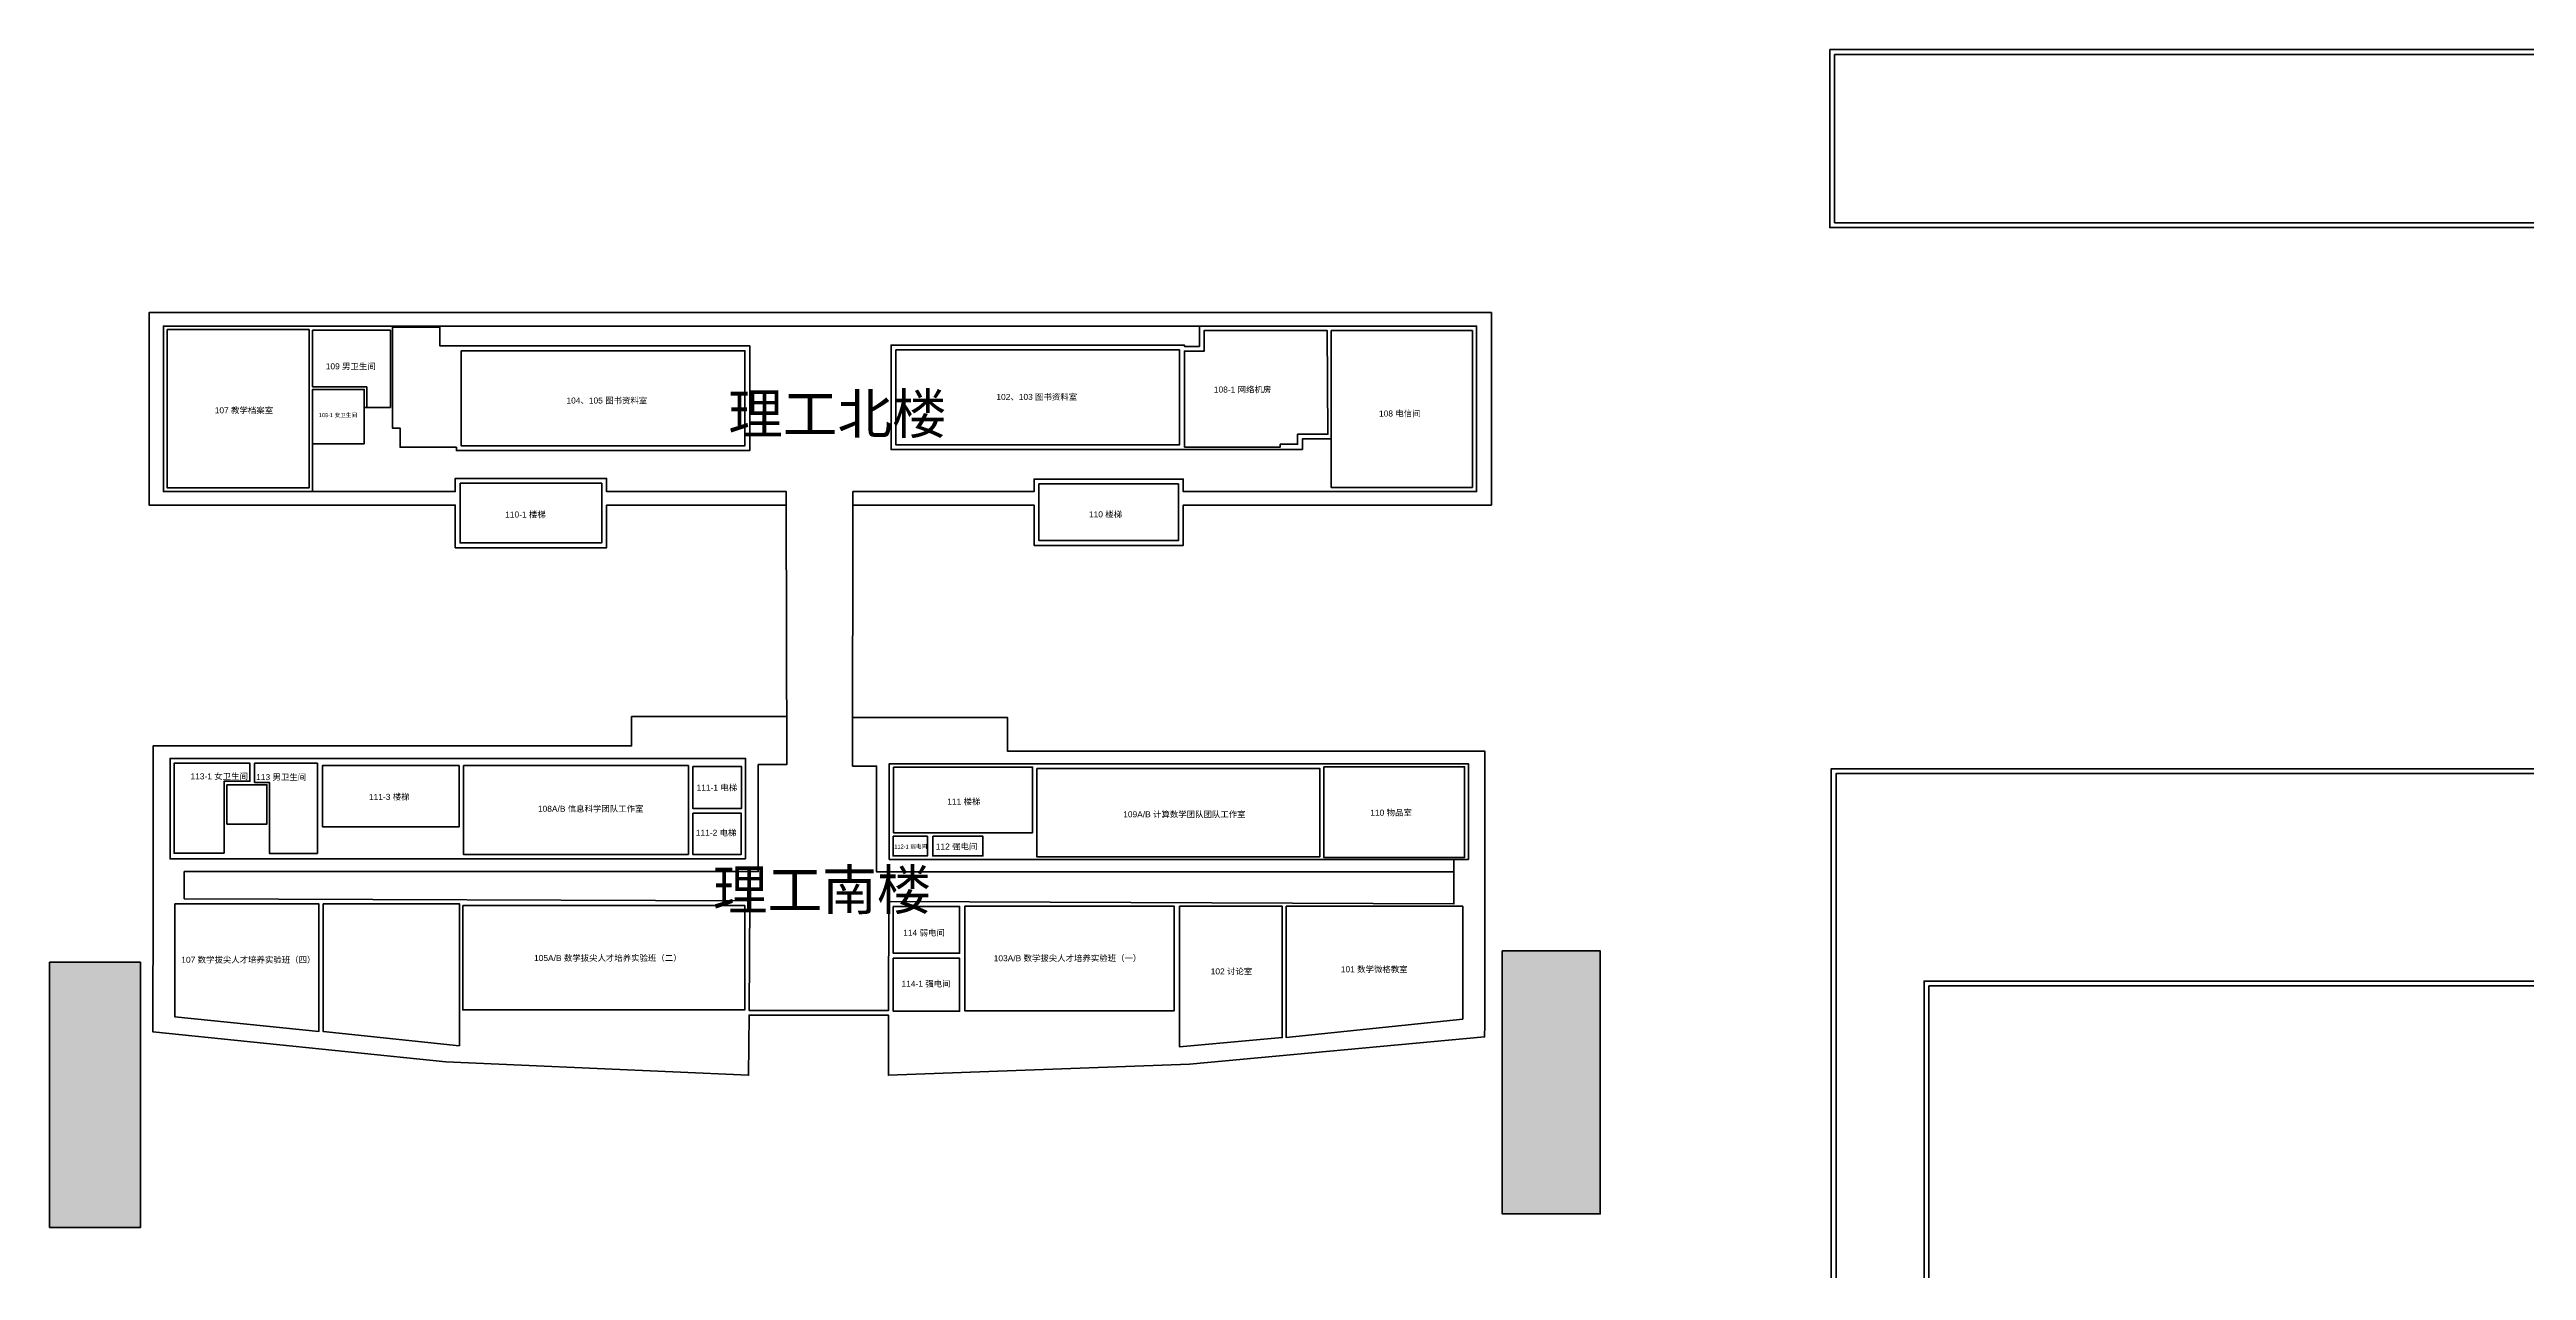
# Model space of a CAD drawing. Header units: millimetres. Extents: x -326080 to 309193, y -226399 to 796887.
# Drawn here: x -140751 to -17036, y -138842 to -77849 of the extents above; entities that cross this region are included whole.
import ezdxf

# ---------------------------------------------------------------- set-up
doc = ezdxf.new("R2010")
doc.units = ezdxf.units.MM
doc.layers.add('wall-floor', color=7, linetype='Continuous')
doc.styles.get("Standard").update_dxf_attribs({"font": 'arial.ttf'})
pattern_1 = [(37.5, (2389.561, 17033.26), (-0.8000156, 24.4706619), [0, -19.304, 0, -21.59, 0, -20.6375]), (7.5, (2389.56, 17033.26), (22.476164, 35.841255), [0, -10.414, 0, -17.399, 0, -6.6675]), (327.5, (2373.94, 17033.26), (39.5496185, 0.0718592), [0, -6.35, 0, -22.86, 0, -29.845]), (317.5, (2373.94, 17033.26), (38.1778226, 11.146466), [0, -3.175, 0, -14.986, 0, -17.145])]

msp = doc.modelspace()

# ---------------------------------------------------------------- hatches: boundary and pattern name
at = {"layer": 'wall-floor', "linetype": 'ByBlock', "lineweight": 211, "true_color": 0x58ba48, "transparency": 33554687}
h = msp.add_hatch(dxfattribs=at)
h.set_pattern_fill('AR-SAND', color=85, scale=0.5)
h.set_pattern_definition(pattern_1)
h.paths.add_polyline_path([(-63299.247, -122877.874), (-68193.78, -122877.874), (-68193.78, -136019.525), (-63299.247, -136019.525)])
h.paths.add_polyline_path([(-62788.667, -140196.08), (-68249.852, -140196.08), (-68249.852, -173006.363), (-62788.667, -173006.363)])
h.paths.add_polyline_path([(-136201.8, -123443.744), (-140751.325, -123443.744), (-140751.325, -136689.507), (-136201.8, -136689.507)])
h.paths.add_polyline_path([(-135328.116, -140700.87), (-140676.688, -140700.87), (-140676.688, -175255.777), (-135328.116, -175255.777)])
h = msp.add_hatch(dxfattribs=at)
h.set_pattern_fill('AR-SAND', color=85, scale=0.5)
h.set_pattern_definition(pattern_1)
h.paths.add_polyline_path([(-135279.423, -183476.435), (-140410.809, -183476.435), (-140410.809, -203533.919), (-135279.423, -203533.919)])
h.paths.add_polyline_path([(-62708.889, -181242.332), (-68084.798, -181242.332), (-68084.798, -202519.319), (-62708.889, -202519.319)])
h.paths.add_polyline_path([(-62788.667, -140196.08), (-68249.852, -140196.08), (-68249.852, -173006.363), (-62788.667, -173006.363)])
h.paths.add_polyline_path([(-63299.247, -122877.874), (-68193.78, -122877.874), (-68193.78, -136019.525), (-63299.247, -136019.525)])
h.paths.add_polyline_path([(-136201.8, -123443.744), (-140751.325, -123443.744), (-140751.325, -136689.507), (-136201.8, -136689.507)])
h.paths.add_polyline_path([(-135328.116, -140700.87), (-140676.688, -140700.87), (-140676.688, -175255.777), (-135328.116, -175255.777)])

# ---------------------------------------------------------------- linework, layer by layer
at = {"layer": 'wall-floor', "linetype": 'ByBlock', "lineweight": 211}
msp.add_line((-127609.543, -97538.909), (-127609.543, -99935.425), dxfattribs=at)
for points in [[(-51832.02, -77848.579), (54436.992, -77848.579), (54436.992, -86744.618), (-51832.02, -86744.618)], [(-51592.02, -78088.579), (54196.992, -78088.579), (54196.992, -86504.618), (-51592.02, -86504.618)], [(-134869.785, -91835.921), (-127790.655, -91835.921), (-127790.655, -99750.731), (-134869.785, -99750.731)], [(-120431.812, -97716.846), (-120431.812, -97884.77), (-105777.803, -97884.77), (-105777.803, -92659.037), (-120431.812, -92659.037), (-121254.862, -92659.037), (-121254.862, -91725.555), (-123629.009, -91725.555), (-123629.009, -92659.037), (-123629.009, -96761.843), (-123243.161, -96761.843), (-123243.161, -97716.846)], [(-84067.777, -97716.925), (-79284.049, -97707.836), (-79284.049, -97563.685), (-78413.922, -97563.685), (-78413.922, -97063.66), (-76902.028, -97063.66), (-76941.4, -91880.968), (-83075.596, -91880.968), (-83075.596, -92917.056), (-84067.777, -92917.056)], [(-76732.727, -91887.725), (-69685.095, -91887.725), (-69685.095, -99721.45), (-76732.727, -99721.45)], [(-120191.812, -92899.037), (-106017.803, -92899.037), (-106017.803, -97644.77), (-120191.812, -97644.77)], [(-98481.785, -92850.735), (-84307.777, -92850.735), (-84307.777, -97596.467), (-98481.785, -97596.467)], [(-120242.996, -99516.485), (-113171.74, -99516.485), (-113171.74, -102494.111), (-120242.996, -102494.111)], [(-91331.956, -99548.018), (-84363.069, -99548.018), (-84363.069, -102379.241), (-91331.956, -102379.241)], [(-105982.415, -118284.519), (-134728.861, -118284.519), (-134728.861, -113263.804), (-105982.415, -113263.804)], [(-132032.71, -117997.892), (-132032.71, -114404.97), (-130742.731, -114404.97), (-130742.731, -113500.948), (-134534.015, -113500.948), (-134534.015, -117997.892)], [(-127373.9, -114460.112), (-127373.9, -113500.948), (-130512.331, -113500.948), (-130512.331, -114460.112), (-129772.954, -114460.112), (-129772.954, -118005.867), (-127373.9, -118005.867)], [(-120288.811, -113622.322), (-127122.328, -113622.322), (-127122.328, -116672.382), (-120288.811, -116672.382)], [(-120075.41, -113622.322), (-108841.096, -113622.322), (-108841.096, -118058.685), (-120075.41, -118058.685)], [(-108616.998, -113661.478), (-106193.363, -113661.478), (-106193.363, -115764.597), (-108616.998, -115764.597)], [(-98811.513, -118304.904), (-69885.26, -118304.904), (-69885.26, -113525.546), (-98811.513, -113525.546)], [(-98595.363, -113698.436), (-91654.16, -113698.436), (-91654.16, -116971.327), (-98595.363, -116971.327)], [(-91443.467, -113772.031), (-77299.188, -113772.031), (-77299.188, -118176.396), (-91443.467, -118176.396)], [(-77110.994, -113681.254), (-70076.671, -113681.254), (-70076.671, -118209.928), (-77110.994, -118209.928)], [(-131893.717, -114577.301), (-129893.171, -114577.301), (-129893.171, -116545.4), (-131893.717, -116545.4)], [(-108616.998, -115990.484), (-106208.943, -115990.484), (-106208.943, -118062.448), (-108616.998, -118062.448)], [(-98618.654, -117150.473), (-96907.852, -117150.473), (-96907.852, -118129.576), (-98618.654, -118129.576)], [(-96638.82, -117150.473), (-94134.706, -117150.473), (-94134.706, -118129.576), (-96638.82, -118129.576)], [(-134493.43, -120519.374), (-127302.745, -120519.374), (-127302.745, -126911.863), (-134493.43, -126165.297)], [(-127080.506, -120519.374), (-120283.087, -120519.374), (-120283.087, -127616.443), (-127080.506, -126911.863)], [(-120109.498, -120613.507), (-106025.993, -120613.507), (-106025.993, -125828.281), (-120109.498, -125828.281)], [(-98611.731, -120657.557), (-95297.858, -120657.557), (-95297.858, -122991.933), (-98611.731, -122991.933)], [(-95041.884, -120649.456), (-84574.664, -120649.456), (-84574.664, -125863.743), (-95041.884, -125863.743)], [(-84315.256, -120649.456), (-79182.616, -120649.456), (-79182.616, -127209.685), (-84315.256, -127665.503)], [(-78980.676, -120649.456), (-70162.629, -120649.456), (-70162.629, -126284.572), (-78981.693, -127207.852)], [(-136201.8, -123443.744), (-140751.325, -123443.744), (-140751.325, -136689.507), (-136201.8, -136689.507)], [(-98611.731, -123244.297), (-95297.858, -123244.297), (-95297.858, -125894.127), (-98611.731, -125894.127)], [(-68193.78, -122877.874), (-63299.247, -122877.874), (-63299.247, -136019.525), (-68193.78, -136019.525)]]:
    msp.add_lwpolyline(points, close=True, dxfattribs=at)
for points in [[(-103954.047, -100606.63), (-112931.74, -100606.63), (-112931.74, -102734.111), (-120482.996, -102734.111), (-120482.996, -100606.63), (-135779.284, -100606.63), (-135779.284, -90993.537), (-68736.224, -90993.537), (-68736.224, -100606.63), (-84123.069, -100606.63), (-84123.069, -102619.241), (-91571.956, -102619.241), (-91571.956, -100606.63), (-100624.671, -100606.63)], [(-103932.918, -113566.755), (-103954.047, -100606.63), (-103955.141, -99935.425), (-112931.74, -99935.425), (-112931.74, -99276.485), (-120482.996, -99276.485), (-120482.996, -99935.425), (-135066.646, -99935.425), (-135066.646, -91662.489), (-69476.423, -91662.489), (-69476.423, -99935.425), (-84123.069, -99935.425), (-84123.069, -99308.018), (-91571.956, -99308.018), (-91571.956, -99935.425), (-100624.671, -99935.425), (-100624.671, -100606.63), (-100642.537, -113646.004)], [(-125030.661, -95728.008), (-125030.661, -97538.909), (-127609.543, -97538.909), (-127609.543, -95728.008), (-127609.543, -94825.488), (-125030.661, -94825.488), (-125030.661, -95728.008), (-123727.439, -95728.008), (-123727.439, -91869.707), (-127609.543, -91869.707), (-127609.543, -94705.488), (-124910.661, -94705.488), (-124910.661, -95728.008)], [(-83315.596, -91662.489), (-83315.596, -92677.056), (-84067.777, -92677.056), (-84067.777, -92610.735), (-98721.785, -92610.735), (-98721.785, -97836.467), (-84067.777, -97836.467), (-82957.65, -97836.925), (-78173.922, -97827.836), (-78173.922, -97303.66), (-76732.727, -97303.66)], [(-69885.26, -118304.904), (-70603.881, -118304.904), (-70603.881, -120532.901), (-98836.275, -120415.129), (-98847.082, -125853.023), (-105811.443, -125853.023), (-105773.753, -120370.008), (-134019.123, -120275.943), (-134019.123, -118914.519), (-105352.415, -118914.519), (-105352.415, -113566.755), (-103932.918, -113566.755), (-103932.918, -111171.993), (-111682.723, -111171.993), (-111682.723, -112633.804), (-135358.861, -112633.804), (-135578.434, -112633.804), (-135578.434, -120270.75), (-135586.692, -126922.019), (-120965.549, -128419.852), (-105833.713, -129092.784), (-105813.054, -126087.375), (-98847.548, -126087.375), (-98853.513, -129088.999), (-83811.018, -128529.916), (-69077.625, -127173.349), (-69065.181, -126567.7), (-69065.181, -112895.546), (-69255.26, -112895.546), (-92904.694, -112895.546), (-92904.694, -111215.778), (-100642.537, -111215.778), (-100642.537, -113646.004), (-99441.513, -113646.004), (-99441.513, -118934.904), (-70603.881, -118934.904)], [(54948.684, -113778.268), (-51760.211, -113778.268), (-51760.211, -124384.764), (-51760.211, -164107.08), (-51134.667, -164107.08), (-51134.667, -188573.914), (-51134.667, -199725.754), (-51134.667, -207921.698), (-36330.551, -207921.698), (-36330.551, -199965.754), (37332.651, -199965.754)], [(54708.684, -114018.268), (-51520.211, -114018.268), (-51520.211, -124384.764), (-51520.211, -163867.08), (-50894.667, -163867.08), (-50894.667, -188573.914), (-50894.667, -199725.754), (-50894.667, -207681.698), (-36570.551, -207681.698), (-36570.551, -199725.754), (37572.651, -199725.754)], [(47165.187, -153029.384), (-47120.808, -153029.384), (-47120.808, -124384.764), (54708.684, -124384.764)], [(47405.187, -152789.384), (-46880.808, -152789.384), (-46880.808, -124624.764), (54948.684, -124624.764)]]:
    msp.add_lwpolyline(points, dxfattribs=at)

# ---------------------------------------------------------------- texts
for s, height, p in [('109 男卫生间', 300, (-126954.776, -93825.886)), ('104、105 图书资料室', 300, (-114932.675, -95532.697)), ('理工北楼', 2000, (-106850.676, -97047.853)), ('102、103 图书资料室', 300, (-93459.699, -95352.525)), ('108-1 网络机房', 300, (-82596.939, -94983.112)), ('107 教学档案室', 300, (-132500.154, -96019.65)), ('109-1 女卫生间', 200, (-127305.402, -96213.369)), ('108 电信间', 300, (-74347.943, -96181.892)), ('110-1 楼梯', 300, (-117994.232, -101227.455)), ('110 楼梯', 300, (-88835.774, -101217.226)), ('113-1 女卫生间', 300, (-133710.565, -114309.075)), ('113 男卫生间', 300, (-130430.156, -114345.121)), ('111-3 楼梯', 300, (-124797.212, -115332.636)), ('111-1 电梯', 300, (-108432.96, -114870.869)), ('108A/B 信息科学团队工作室', 300, (-116357.769, -115928.342)), ('111 楼梯', 300, (-95910.094, -115566.671)), ('109A/B 计算数学团队团队工作室', 300, (-87124.909, -116203.537)), ('110 物品室', 300, (-74784.423, -116121.334)), ('111-2 电梯', 300, (-108471.924, -117126.591)), ('112 强电间', 300, (-96484.532, -117813.523)), ('理工南楼', 2000, (-107615.924, -120825.167)), ('112-1 弱电间', 200, (-98552.548, -117762.418)), ('114 弱电间', 300, (-98112.377, -122120.058)), ('107 数学拔尖人才培养实验班（四）', 300, (-134169.578, -123473.65)), ('105A/B 数学拔尖人才培养实验班（二）', 300, (-116552.08, -123383.474)), ('103A/B 数学拔尖人才培养实验班（一）', 300, (-93592.174, -123392.969)), ('102 讨论室', 300, (-82753.493, -124051.969)), ('101 数学微格教室', 300, (-76254.653, -123945.479)), ('114-1 强电间', 300, (-98197.832, -124669.1))]:
    msp.add_text(s, height=height, dxfattribs=at).set_placement(p)

doc.saveas('drawing.dxf')
